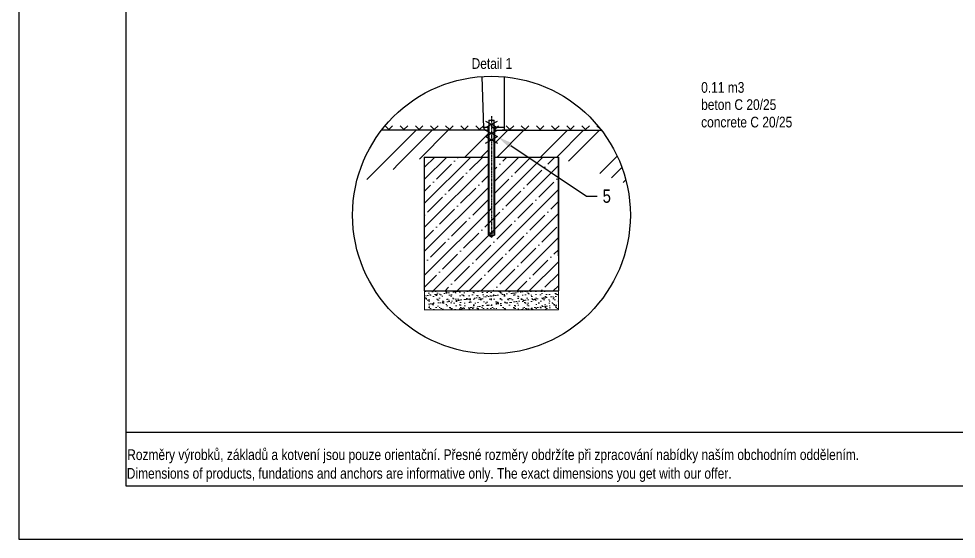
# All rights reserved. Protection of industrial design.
# Model space of a CAD drawing. Header units: millimetres. Extents: x 22162 to 28102, y 3160 to 7360.
# Drawn here: x 22162 to 25666, y 3160 to 5106 of the extents above; entities that cross this region are included whole.
import ezdxf
from ezdxf import colors
from ezdxf.entities.mleader import LeaderData, LeaderLine
from ezdxf.lldxf.tags import DXFTag
from ezdxf.math import Vec2, Vec3

# ---------------------------------------------------------------- set-up
doc = ezdxf.new("R2010")
doc.units = ezdxf.units.MM
doc.header["$LTSCALE"] = 0.3
doc.linetypes.add('DashDot', pattern=[15, 9, -3, 0, -3])
doc.layers.add('Nekreslit', color=6, linetype='Continuous', plot=False)
doc.layers.add('SRAFY', color=251, linetype='Continuous', lineweight=13)
doc.styles.add('SEACAD_Arial', font='arial.ttf', dxfattribs={"width": 0.8})
tags = doc.linetypes.add('HIDDEN2', pattern=[4.7625, 3.175, -1.5875]).pattern_tags.tags
tags[6:7] = [DXFTag(74, 4), DXFTag(75, 0), DXFTag(340, '0'), DXFTag(46, 0.0), DXFTag(50, 0.0), DXFTag(44, 0.0), DXFTag(45, 0.0)]
tags[4:5] = [DXFTag(74, 4), DXFTag(75, 0), DXFTag(340, '0'), DXFTag(46, 0.0), DXFTag(50, 0.0), DXFTag(44, 0.0), DXFTag(45, 0.0)]

msp = doc.modelspace()

# ---------------------------------------------------------------- hatches: boundary and pattern name
at = {"layer": 'SRAFY'}
h = msp.add_hatch(dxfattribs=at)
h.set_pattern_fill('TERACO', color=256, scale=20)
h.set_pattern_definition([(45, (15682.388, -625.426), (-28.28427, 28.28427), [20, -20]), (135, (15738.956, -625.426), (-28.28427, -28.28427), [20, -20])])
h.paths.add_polyline_path([(23527.2, 4689.2), (23527.2, 4712.3), (24330.8, 4712.3), (24330.8, 4689.2)])
h = msp.add_hatch(dxfattribs=at)
h.set_pattern_fill('GOST_GROUND', color=256, scale=20)
h.set_pattern_definition([(45, (16449.99, 320.08), (282.8427, -2e-14), [400]), (45, (16509.99, 320.08), (282.8427, -2e-14), [400]), (45, (16569.99, 320.08), (282.8427, -2e-14), [400])])
edge = h.paths.add_edge_path()
edge.add_line((23919, 4689.3), (23897, 4689.2))
edge.add_line((23897, 4689.2), (23518, 4689.3))
edge.add_arc((23929, 4372.1), 519.1, 142.3369, 166.9875)
edge.add_line((23423.2, 4489), (23679, 4588.8))
edge.add_line((23679, 4588.8), (23917, 4588.8))
edge.add_line((23917, 4588.8), (23919, 4689.3))
edge = h.paths.add_edge_path()
edge.add_line((24339.9, 4689.3), (23961, 4689.3))
edge.add_line((23961, 4689.3), (23939, 4689.3))
edge.add_line((23939, 4689.3), (23939, 4588.8))
edge.add_line((23939, 4588.8), (24179, 4587.8))
edge.add_line((24179, 4587.8), (24434.7, 4489))
edge.add_arc((23929, 4372.1), 519.1, 13.0125, 37.6631)
h = msp.add_hatch(dxfattribs=at)
h.set_pattern_fill('ANSI35', color=256, scale=10)
h.set_pattern_definition([(45, (16449.99, 419.93), (-44.9013, 44.90127), []), (45, (16494.89, 419.93), (-44.9013, 44.90127), [79.375, -15.875, 0, -15.875])])
h.paths.add_polyline_path([(24179, 4588.8), (23939, 4588.8), (23939, 4397.8), (23919, 4397.8), (23919, 4588.8), (23679, 4588.8), (23679, 4088.8), (24179, 4088.8)])
h = msp.add_hatch(dxfattribs=at)
h.set_pattern_fill('AR-SAND', color=256, scale=0.5)
h.set_pattern_definition([(37.5, (17078.015, -1173.169), (-0.800016, 24.47066), [0, -19.304, 0, -21.59, 0, -20.6375]), (7.5, (17078.015, -1173.17), (22.47616, 35.84126), [0, -10.414, 0, -17.399, 0, -6.6675]), (327.5, (17062.394, -1173.169), (39.54962, 0.07186), [0, -6.35, 0, -22.86, 0, -29.845]), (317.5, (17062.394, -1173.17), (38.17782, 11.14647), [0, -3.175, 0, -14.986, 0, -17.145])])
h.paths.add_polyline_path([(24179, 4087), (23679, 4087), (23679, 4017), (24179, 4017)])

# ---------------------------------------------------------------- linework, layer by layer
at = {"color": 7, "linetype": 'Continuous'}
for p, q in [((23900.7, 4697), (23894, 4890)), ((23977, 4889), (23977, 4689.3)), ((23908.7, 4689.3), (23919, 4689.3)), ((23679, 4088.8), (23679, 4588.8)), ((23679, 4588.8), (23919, 4588.8)), ((23939, 4588.8), (24179, 4588.8)), ((24179, 4588.8), (24179, 4088.8)), ((24179, 4467.8), (24179, 4587.8)), ((24179, 4219.5), (24179, 4587.8)), ((23679, 4088.8), (24179, 4088.8))]:
    msp.add_line(p, q, dxfattribs=at)
at = {"linetype": 'DashDot', "lineweight": 30}
msp.add_line((23929, 4741.3), (23929, 4286.6), dxfattribs=at)
at = {"linetype": 'HIDDEN2', "ltscale": 0.1}
for p, q in [((23919, 4699.3), (23900.6, 4699.3)), ((23977, 4699.3), (23939, 4699.3))]:
    msp.add_line(p, q, dxfattribs=at)
for p, q in [((23906.5, 4723.6), (23951.5, 4699.6)), ((23906.5, 4699.6), (23951.5, 4723.6)), ((23920.6, 4727.3), (23937.4, 4727.3)), ((23908.7, 4689.3), (23518, 4689.3)), ((23906.5, 4689.3), (23951.5, 4665.3)), ((23906.5, 4665.3), (23951.5, 4689.3)), ((23906.5, 4665.3), (23951.5, 4641.3)), ((23906.5, 4641.3), (23951.5, 4665.3)), ((23939, 4689.3), (24339.9, 4689.3)), ((24049, 4689.3), (23969, 4689.3)), ((23917, 4298), (23929, 4291)), ((23941, 4298), (23929, 4291))]:
    msp.add_line(p, q)
at = {"color": 7, "linetype": 'HIDDEN2', "ltscale": 0.1}
for p, q in [((23915, 4699.3), (23915, 4689.3)), ((23943, 4689.3), (23943, 4699.3))]:
    msp.add_line(p, q, dxfattribs=at)
at = {"color": 7, "linetype": 'HIDDEN2'}
for p, q in [((23920.6, 4727.3), (23919, 4725.7)), ((23939, 4725.7), (23919, 4725.7)), ((23939, 4725.7), (23937.4, 4727.3)), ((23917, 4689.3), (23917, 4489)), ((23919, 4689.2), (23919, 4689.2)), ((23939, 4689.2), (23939, 4689.2)), ((23941, 4489), (23941, 4689.3)), ((23917, 4489), (23917, 4298)), ((23941, 4298), (23941, 4489)), ((23917, 4298), (23941, 4298)), ((23919, 4305.6), (23939, 4305.6)), ((23919, 4305.6), (23920.6, 4304)), ((23929, 4304), (23920.6, 4304)), ((23937.4, 4304), (23929, 4304)), ((23937.4, 4304), (23939, 4305.6))]:
    msp.add_line(p, q, dxfattribs=at)
at = {"color": 7}
for p, q in [((23919, 4725.7), (23919, 4305.6)), ((23939, 4305.6), (23939, 4725.7))]:
    msp.add_line(p, q, dxfattribs=at)
at = {"lineweight": 15}
for p, q in [((23920.6, 4727.3), (23920.6, 4304)), ((23937.4, 4304), (23937.4, 4727.3)), ((24079, 4689.3), (23979, 4689.3))]:
    msp.add_line(p, q, dxfattribs=at)
at = {"color": 7, "linetype": 'Continuous'}
msp.add_circle((23929, 4372.1), 519.1, dxfattribs=at)
msp.add_arc((23908.7, 4697.3), 8, 182, 270, dxfattribs=at)
at = {"layer": 'Nekreslit'}
msp.add_line((22562.1, 3559.6), (26602.1, 3559.6), dxfattribs=at)
for points in [[(22162.1, 3159.6), (28102.1, 3159.6), (28102.1, 7359.6), (22162.1, 7359.6)], [(22562.1, 3359.6), (26602.1, 3359.6), (26602.1, 6959.6), (22562.1, 6959.6)]]:
    msp.add_lwpolyline(points, close=True, dxfattribs=at)
at = {"layer": 'SRAFY'}
for p, q in [((23679, 4489), (23679, 4589.4)), ((23679, 4088.8), (23679, 4017)), ((24179, 4088.8), (24179, 4017)), ((23679, 4017), (24179, 4017))]:
    msp.add_line(p, q, dxfattribs=at)

# ---------------------------------------------------------------- texts
at = {"style": 'SEACAD_Arial', "width": 0.8}
for s, height, p in [('0.11 m3', 40, (24712.8, 4829.2)), ('beton C 20/25', 40, (24712.8, 4764.9)), ('concrete C 20/25', 40, (24712.8, 4699.7)), ('Rozměry výrobků, základů a kotvení jsou pouze orientační. Přesné rozměry obdržíte při zpracování nabídky naším obchodním oddělením.', 39.9982, (22567.5, 3455.9)), ('Dimensions of products, fundations and anchors are informative only. The exact dimensions you get with our offer.', 39.9982, (22565.9, 3386))]:
    msp.add_text(s, height=height, dxfattribs=at).set_placement(p)
at = {"insert": (23854.8, 4958.7), "char_height": 40, "attachment_point": 1, "style": 'SEACAD_Arial'}
msp.add_mtext_dynamic_manual_height_columns('Detail 1', width=226.121, gutter_width=200, heights=[0], dxfattribs=at)

# ---------------------------------------------------------------- leaders
ml = msp.add_multileader_mtext('Standard')
ml.set_content('5', color=256, style='SEACAD_Arial')
ml.set_leader_properties()
ml.build(insert=Vec2(0, 0))
ml.multileader.update_dxf_attribs({"text_right_attachment_type": 6, "dogleg_length": 2, "arrow_head_size": 60, "scale": 20})
ctx = ml.context
ctx.base_point, ctx.scale, ctx.char_height, ctx.arrow_head_size, ctx.landing_gap_size, ctx.plane_origin = Vec3(24324.4, 4442.5), 20, 50, 60, 20, Vec3(23813.7, 4580.2)
ctx.right_attachment = 6
notes = []
notes.append((ctx, [(0, (1, 1, 0), (24284.4, 4442.5), (1, 0), 40, [(0, [(23951.5, 4665.3)], 0, [])])]))
ctx.mtext.insert, ctx.mtext.flow_direction = Vec3(24344.4, 4467.9), 5
for ctx, leaders in notes:
    for number, flags, end, landing, length, lines in leaders:
        leader = LeaderData()
        leader.index, (leader.has_last_leader_line, leader.has_dogleg_vector, leader.attachment_direction) = number, flags
        leader.last_leader_point, leader.dogleg_vector, leader.dogleg_length = Vec3(end), Vec3(landing), length
        for number, points, colour, breaks in lines:
            line = LeaderLine()
            line.index, line.vertices, line.color, line.breaks = number, Vec3.list(points), colors.encode_raw_color(colour), breaks
            leader.lines.append(line)
        ctx.leaders.append(leader)

doc.saveas('drawing.dxf')
